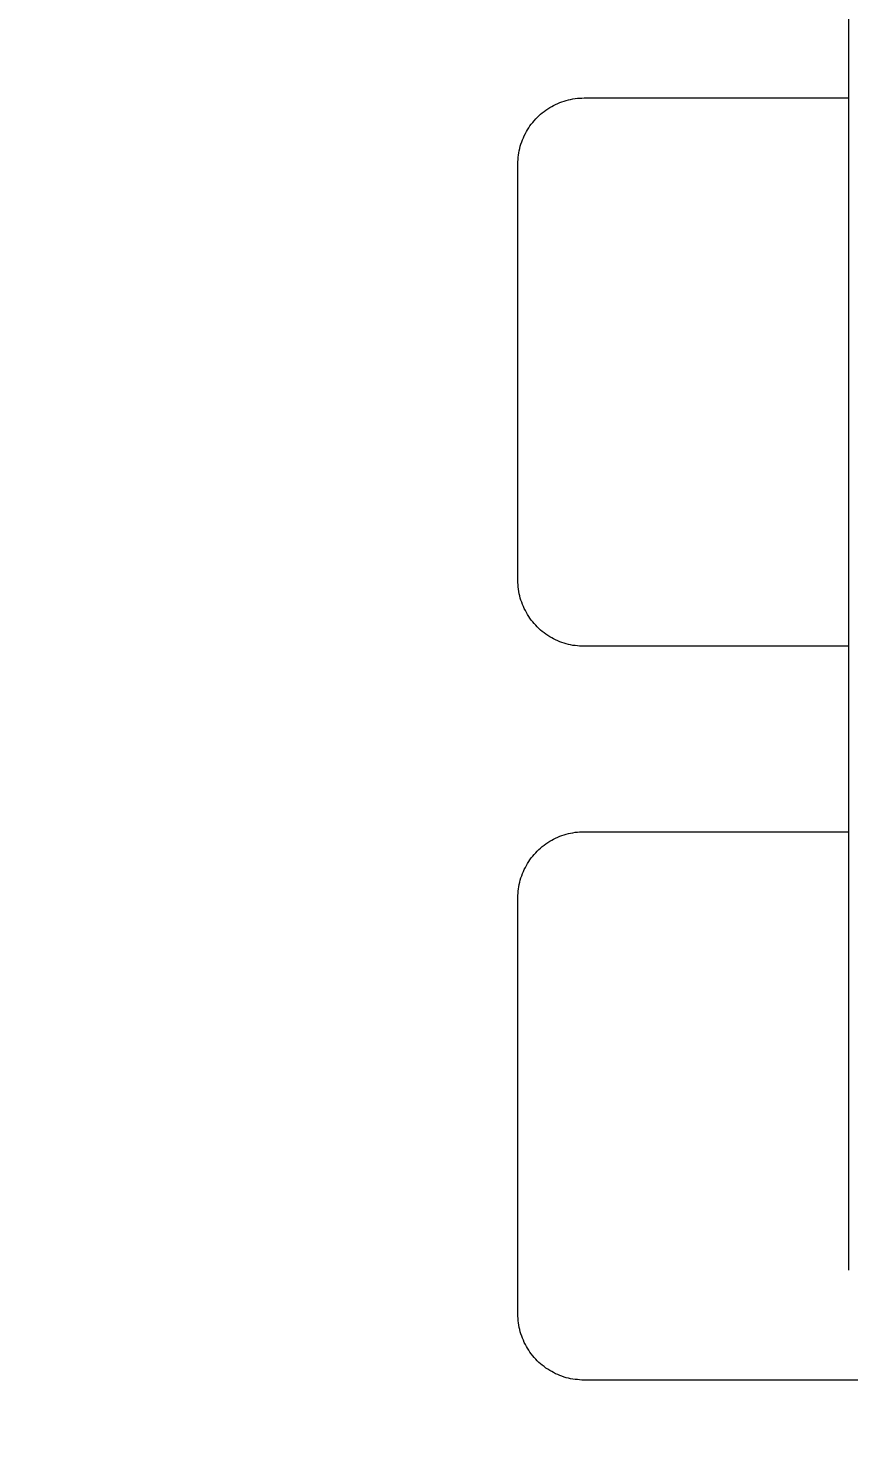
# Model space of a CAD drawing. Header units: millimetres. Extents: x -80 to 4518, y -398 to 2524.
# Drawn here: x 1061.8 to 1123.9, y 1407.5 to 1514.7 of the extents above; entities that cross this region are included whole.
import ezdxf

# ---------------------------------------------------------------- set-up
doc = ezdxf.new("R2010")
doc.units = ezdxf.units.MM
doc.layers.add('ZANO_R', color=7, linetype='Continuous', lineweight=0)
doc.layers.add('ZANO_W', color=1, linetype='Continuous', lineweight=0)
doc.styles.add('Arial', font='arial.ttf')
doc.styles.get("Standard").update_dxf_attribs({"font": 'ARIALUNI.TTF'})
doc.dimstyles.new('pl i ang', dxfattribs={"dimtxt": 50, "dimasz": 50, "dimexe": 1.25, "dimexo": 0.625, "dimgap": 10, "dimtad": 1, "dimtoh": 1, "dimtxsty": 'Standard', "dimcen": 2.5, "dimclrd": 1, "dimclre": 1, "dimclrt": 1, "dimadec": 0, "dimazin": 0, "dimtfac": 1, "dimtmove": 0, "dimatfit": 3, "dimfxl": 1, "dimarcsym": 1})

# ---------------------------------------------------------------- blocks, each defined once
blk = doc.blocks.new('*D388')
at = {"layer": 'ZANO_W', "color": 1, "lineweight": -2}
blk.add_line((2189.64, 1454.5), (2185.06, 1488.61), dxfattribs=at)
for start, end in [(97.6419, 180), (52.4545, 75.0482), (202.5937, 225.1874)]:
    blk.add_arc((2199.97, 1377.51), 102.1, start, end, dxfattribs=at)
at = {"layer": 'ZANO_W', "color": 1}
for points in [[(2226.73, 1482.8), (2225.88, 1469.49), (2186.39, 1478.7)], [(2112.24, 1339.59), (2099.17, 1336.97), (2097.87, 1377.51)]]:
    blk.add_solid(points, dxfattribs=at)
at = {"layer": 'ZANO_W', "color": 1, "insert": (2100.03, 1464.93), "char_height": 40, "attachment_point": 5, "rotation": 48.821, "style": 'Arial'}
blk.add_mtext('82%%d', dxfattribs=at)

msp = doc.modelspace()

# ---------------------------------------------------------------- linework, layer by layer
at = {"layer": 'ZANO_R'}
for p, q in [((1123.86, 1779.19), (1123.86, 1421.53)), ((1103.18, 1509.43), (1103.35, 1509.45)), ((1103.35, 1509.45), (1103.52, 1509.46)), ((1103.52, 1509.46), (1103.69, 1509.47)), ((1103.69, 1509.47), (1103.86, 1509.48)), ((1103.86, 1509.48), (1123.86, 1509.48)), ((1100.7, 1508.36), (1100.84, 1508.46)), ((1100.84, 1508.46), (1100.97, 1508.56)), ((1100.97, 1508.56), (1101.12, 1508.66)), ((1101.12, 1508.66), (1101.26, 1508.75)), ((1101.26, 1508.75), (1101.41, 1508.83)), ((1101.41, 1508.83), (1101.56, 1508.92)), ((1101.56, 1508.92), (1101.71, 1508.99)), ((1101.71, 1508.99), (1101.87, 1509.06)), ((1101.87, 1509.06), (1102.02, 1509.13)), ((1102.02, 1509.13), (1102.18, 1509.19)), ((1102.18, 1509.19), (1102.35, 1509.24)), ((1102.35, 1509.24), (1102.51, 1509.29)), ((1102.51, 1509.29), (1102.67, 1509.33)), ((1102.67, 1509.33), (1102.84, 1509.37)), ((1102.84, 1509.37), (1103.01, 1509.4)), ((1103.01, 1509.4), (1103.18, 1509.43)), ((1099.68, 1507.22), (1099.77, 1507.36)), ((1099.77, 1507.36), (1099.87, 1507.5)), ((1099.87, 1507.5), (1099.98, 1507.63)), ((1099.98, 1507.63), (1100.09, 1507.76)), ((1100.09, 1507.76), (1100.2, 1507.89)), ((1100.2, 1507.89), (1100.32, 1508.01)), ((1100.32, 1508.01), (1100.45, 1508.13)), ((1100.45, 1508.13), (1100.57, 1508.25)), ((1100.57, 1508.25), (1100.7, 1508.36)), ((1099.15, 1506.15), (1099.21, 1506.31)), ((1099.21, 1506.31), (1099.27, 1506.47)), ((1099.27, 1506.47), (1099.34, 1506.62)), ((1099.34, 1506.62), (1099.42, 1506.78)), ((1099.42, 1506.78), (1099.5, 1506.93)), ((1099.5, 1506.93), (1099.59, 1507.07)), ((1099.59, 1507.07), (1099.68, 1507.22)), ((1098.9, 1505.16), (1098.93, 1505.33)), ((1098.93, 1505.33), (1098.96, 1505.49)), ((1098.96, 1505.49), (1099, 1505.66)), ((1099, 1505.66), (1099.04, 1505.83)), ((1099.04, 1505.83), (1099.09, 1505.99)), ((1099.09, 1505.99), (1099.15, 1506.15)), ((1098.86, 1504.65), (1098.87, 1504.82)), ((1098.86, 1504.48), (1098.86, 1504.65)), ((1098.86, 1476.73), (1098.86, 1504.48)), ((1098.87, 1504.82), (1098.88, 1504.99)), ((1098.88, 1504.99), (1098.9, 1505.16)), ((1098.86, 1473), (1098.86, 1476.73)), ((1098.86, 1472.83), (1098.86, 1473)), ((1098.87, 1472.66), (1098.86, 1472.83)), ((1098.88, 1472.49), (1098.87, 1472.66)), ((1098.9, 1472.32), (1098.88, 1472.49)), ((1098.93, 1472.15), (1098.9, 1472.32)), ((1098.96, 1471.98), (1098.93, 1472.15)), ((1099, 1471.82), (1098.96, 1471.98)), ((1099.04, 1471.65), (1099, 1471.82)), ((1099.09, 1471.49), (1099.04, 1471.65)), ((1099.15, 1471.33), (1099.09, 1471.49)), ((1099.21, 1471.17), (1099.15, 1471.33)), ((1099.27, 1471.01), (1099.21, 1471.17)), ((1099.34, 1470.85), (1099.27, 1471.01)), ((1099.42, 1470.7), (1099.34, 1470.85)), ((1099.5, 1470.55), (1099.42, 1470.7)), ((1099.59, 1470.4), (1099.5, 1470.55)), ((1099.68, 1470.26), (1099.59, 1470.4)), ((1099.77, 1470.12), (1099.68, 1470.26)), ((1099.87, 1469.98), (1099.77, 1470.12)), ((1099.98, 1469.85), (1099.87, 1469.98)), ((1100.09, 1469.72), (1099.98, 1469.85)), ((1100.2, 1469.59), (1100.09, 1469.72)), ((1100.32, 1469.47), (1100.2, 1469.59)), ((1100.45, 1469.35), (1100.32, 1469.47)), ((1100.57, 1469.23), (1100.45, 1469.35)), ((1100.7, 1469.12), (1100.57, 1469.23)), ((1100.84, 1469.02), (1100.7, 1469.12)), ((1100.97, 1468.92), (1100.84, 1469.02)), ((1101.12, 1468.82), (1100.97, 1468.92)), ((1101.26, 1468.73), (1101.12, 1468.82)), ((1101.41, 1468.64), (1101.26, 1468.73)), ((1101.56, 1468.56), (1101.41, 1468.64)), ((1101.71, 1468.49), (1101.56, 1468.56)), ((1101.87, 1468.42), (1101.71, 1468.49)), ((1102.02, 1468.35), (1101.87, 1468.42)), ((1102.18, 1468.29), (1102.02, 1468.35)), ((1102.35, 1468.24), (1102.18, 1468.29)), ((1102.51, 1468.19), (1102.35, 1468.24)), ((1102.67, 1468.14), (1102.51, 1468.19)), ((1102.84, 1468.11), (1102.67, 1468.14)), ((1103.01, 1468.07), (1102.84, 1468.11)), ((1103.18, 1468.05), (1103.01, 1468.07)), ((1103.35, 1468.03), (1103.18, 1468.05)), ((1103.52, 1468.01), (1103.35, 1468.03)), ((1103.69, 1468), (1103.52, 1468.01)), ((1103.86, 1468), (1103.69, 1468)), ((1123.86, 1468), (1103.86, 1468)), ((1102.18, 1453.69), (1102.35, 1453.74)), ((1102.35, 1453.74), (1102.51, 1453.79)), ((1102.51, 1453.79), (1102.67, 1453.83)), ((1102.67, 1453.83), (1102.84, 1453.87)), ((1102.84, 1453.87), (1103.01, 1453.9)), ((1103.01, 1453.9), (1103.18, 1453.93)), ((1103.18, 1453.93), (1103.35, 1453.95)), ((1103.35, 1453.95), (1103.52, 1453.96)), ((1103.52, 1453.96), (1103.69, 1453.97)), ((1103.69, 1453.97), (1103.86, 1453.97)), ((1103.86, 1453.97), (1123.86, 1453.97)), ((1100.45, 1452.63), (1100.57, 1452.74)), ((1100.57, 1452.74), (1100.7, 1452.85)), ((1100.7, 1452.85), (1100.84, 1452.96)), ((1100.84, 1452.96), (1100.97, 1453.06)), ((1100.97, 1453.06), (1101.12, 1453.15)), ((1101.12, 1453.15), (1101.26, 1453.25)), ((1101.26, 1453.25), (1101.41, 1453.33)), ((1101.41, 1453.33), (1101.56, 1453.41)), ((1101.56, 1453.41), (1101.71, 1453.49)), ((1101.71, 1453.49), (1101.87, 1453.56)), ((1101.87, 1453.56), (1102.02, 1453.63)), ((1102.02, 1453.63), (1102.18, 1453.69)), ((1099.5, 1451.42), (1099.59, 1451.57)), ((1099.59, 1451.57), (1099.68, 1451.72)), ((1099.68, 1451.72), (1099.77, 1451.86)), ((1099.77, 1451.86), (1099.87, 1452)), ((1099.87, 1452), (1099.98, 1452.13)), ((1099.98, 1452.13), (1100.09, 1452.26)), ((1100.09, 1452.26), (1100.2, 1452.39)), ((1100.2, 1452.39), (1100.32, 1452.51)), ((1100.32, 1452.51), (1100.45, 1452.63)), ((1099.09, 1450.49), (1099.15, 1450.65)), ((1099.15, 1450.65), (1099.21, 1450.81)), ((1099.21, 1450.81), (1099.27, 1450.97)), ((1099.27, 1450.97), (1099.34, 1451.12)), ((1099.34, 1451.12), (1099.42, 1451.27)), ((1099.42, 1451.27), (1099.5, 1451.42)), ((1098.87, 1449.32), (1098.88, 1449.49)), ((1098.88, 1449.49), (1098.9, 1449.65)), ((1098.9, 1449.65), (1098.93, 1449.82)), ((1098.93, 1449.82), (1098.96, 1449.99)), ((1098.96, 1449.99), (1099, 1450.16)), ((1099, 1450.16), (1099.04, 1450.32)), ((1099.04, 1450.32), (1099.09, 1450.49)), ((1098.86, 1449.14), (1098.87, 1449.32)), ((1098.86, 1448.97), (1098.86, 1449.14)), ((1098.86, 1421.22), (1098.86, 1448.97)), ((1098.86, 1417.5), (1098.86, 1421.22)), ((1123.86, 1421.53), (1123.86, 1421.35)), ((1123.86, 1421.42), (1123.86, 1421)), ((1123.86, 1421), (1123.86, 1420.82)), ((1098.86, 1417.33), (1098.86, 1417.5)), ((1098.87, 1417.16), (1098.86, 1417.33)), ((1098.88, 1416.99), (1098.87, 1417.16)), ((1098.9, 1416.82), (1098.88, 1416.99)), ((1098.93, 1416.65), (1098.9, 1416.82)), ((1098.96, 1416.48), (1098.93, 1416.65)), ((1099, 1416.32), (1098.96, 1416.48)), ((1099.04, 1416.15), (1099, 1416.32)), ((1099.09, 1415.99), (1099.04, 1416.15)), ((1099.15, 1415.82), (1099.09, 1415.99)), ((1099.21, 1415.66), (1099.15, 1415.82)), ((1099.27, 1415.51), (1099.21, 1415.66)), ((1099.34, 1415.35), (1099.27, 1415.51)), ((1099.42, 1415.2), (1099.34, 1415.35)), ((1099.5, 1415.05), (1099.42, 1415.2)), ((1099.59, 1414.9), (1099.5, 1415.05)), ((1099.68, 1414.76), (1099.59, 1414.9)), ((1099.77, 1414.62), (1099.68, 1414.76)), ((1099.87, 1414.48), (1099.77, 1414.62)), ((1099.98, 1414.34), (1099.87, 1414.48)), ((1100.09, 1414.21), (1099.98, 1414.34)), ((1100.2, 1414.09), (1100.09, 1414.21)), ((1100.32, 1413.96), (1100.2, 1414.09)), ((1100.45, 1413.84), (1100.32, 1413.96)), ((1100.57, 1413.73), (1100.45, 1413.84)), ((1100.7, 1413.62), (1100.57, 1413.73)), ((1100.84, 1413.52), (1100.7, 1413.62)), ((1100.97, 1413.41), (1100.84, 1413.52)), ((1101.12, 1413.32), (1100.97, 1413.41)), ((1101.26, 1413.23), (1101.12, 1413.32)), ((1101.41, 1413.14), (1101.26, 1413.23)), ((1101.56, 1413.06), (1101.41, 1413.14)), ((1101.71, 1412.98), (1101.56, 1413.06)), ((1101.87, 1412.91), (1101.71, 1412.98)), ((1102.02, 1412.85), (1101.87, 1412.91)), ((1102.18, 1412.79), (1102.02, 1412.85)), ((1102.35, 1412.73), (1102.18, 1412.79)), ((1102.51, 1412.68), (1102.35, 1412.73)), ((1102.67, 1412.64), (1102.51, 1412.68)), ((1102.84, 1412.6), (1102.67, 1412.64)), ((1103.01, 1412.57), (1102.84, 1412.6)), ((1103.18, 1412.55), (1103.01, 1412.57)), ((1103.35, 1412.53), (1103.18, 1412.55)), ((1103.52, 1412.51), (1103.35, 1412.53)), ((1103.69, 1412.5), (1103.52, 1412.51)), ((1103.86, 1412.5), (1103.69, 1412.5)), ((1148.86, 1412.5), (1103.86, 1412.5))]:
    msp.add_line(p, q, dxfattribs=at)

# ---------------------------------------------------------------- dimensions: what is measured, and where the dimension line sits
at = {"layer": 'ZANO_W'}
dim = msp.add_angular_dim_2l(base=(2141.27, 1461.04), line1=((-78.2, 1377.51), (3090.51, 1377.51)), line2=((2194.69, 1416.83), (2190.97, 1444.59)), dimstyle='pl i ang', override={"dimtxt": 40, "dimasz": 40, "dimexe": 10, "dimexo": 10, "dimtoh": 0, "dimdec": 0, "dimtxsty": 'Arial', "dimtdec": 0, "dimtmove": 1}, dxfattribs=at)
dim.commit()
dim.dimension.update_dxf_attribs({"geometry": '*D388', "text_midpoint": (2100.03, 1464.93)})

doc.saveas('drawing.dxf')
